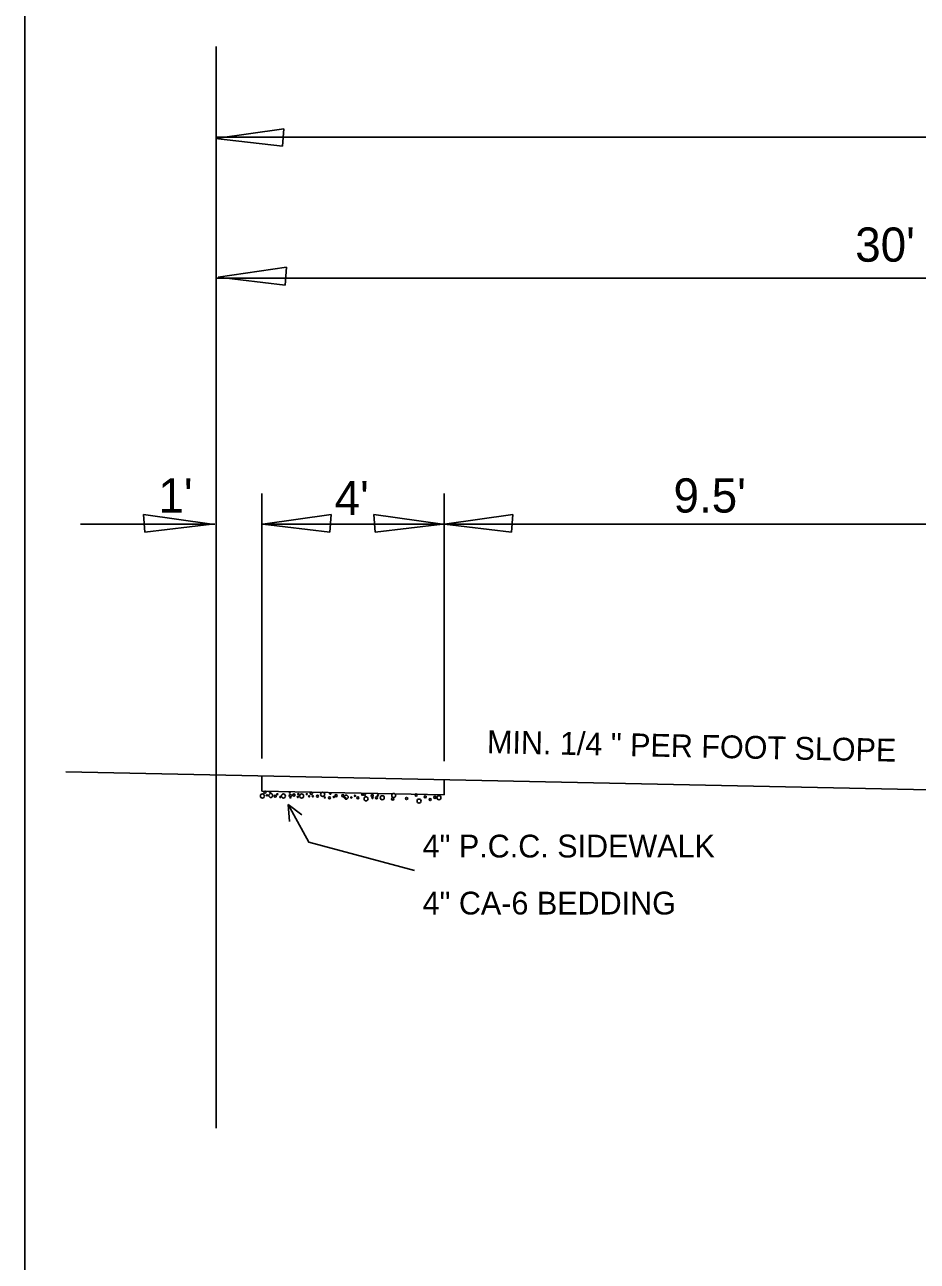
# Model space of a CAD drawing. Extents: x -204.74 to -200.32, y 189.09 to 194.82.
# Drawn here: x -204.743 to -203.566, y 191.956 to 193.587 of the extents above; entities that cross this region are included whole.
import ezdxf

# ---------------------------------------------------------------- set-up
doc = ezdxf.new("R2010")
doc.units = 0
doc.layers.add('Level 1', color=7, linetype='Continuous')
doc.layers.add('Level 2', color=7, linetype='Continuous')

msp = doc.modelspace()

# ---------------------------------------------------------------- linework, layer by layer
at = {"layer": 'Level 1'}
for q in [(-204.3942, 192.5364), (-204.3779, 192.5454)]:
    msp.add_line((-204.3958, 192.5587), q, dxfattribs=at)
msp.add_lwpolyline([(-204.7432, 189.0918), (-200.3161, 189.0918), (-200.3161, 194.821), (-204.7432, 194.821)], close=True, dxfattribs=at)
msp.add_lwpolyline([(-204.2294, 192.4718), (-204.3684, 192.5092), (-204.3958, 192.5587)], dxfattribs=at)
at = {"layer": 'Level 2'}
for p, q in [((-204.4909, 192.132), (-204.4909, 193.5588)), ((-204.4918, 193.4376), (-204.4016, 193.4503)), ((-204.4016, 193.4503), (-204.4033, 193.4271)), ((-204.4033, 193.4271), (-204.4918, 193.4376)), ((-204.4909, 193.439), (-200.5186, 193.439)), ((-204.4882, 193.2546), (-204.398, 193.2675)), ((-204.398, 193.2675), (-204.3998, 193.2441)), ((-204.4909, 193.253), (-200.5186, 193.253)), ((-204.3998, 193.2441), (-204.4882, 193.2546)), ((-204.4307, 192.6198), (-204.4307, 192.9692)), ((-204.1899, 192.6162), (-204.1899, 192.9692)), ((-204.4963, 192.9286), (-204.5866, 192.9415)), ((-204.5866, 192.9415), (-204.5848, 192.9182)), ((-204.4293, 192.9286), (-204.3389, 192.9415)), ((-204.3389, 192.9415), (-204.3407, 192.9182)), ((-204.1924, 192.9286), (-204.2827, 192.9415)), ((-204.2827, 192.9415), (-204.2809, 192.9182)), ((-204.1897, 192.9286), (-204.0994, 192.9415)), ((-204.0994, 192.9415), (-204.1012, 192.9182)), ((-204.6697, 192.9286), (-204.4927, 192.9286)), ((-204.5848, 192.9182), (-204.4963, 192.9286)), ((-204.3407, 192.9182), (-204.4293, 192.9286)), ((-203.378, 192.9286), (-204.4283, 192.9286)), ((-204.2809, 192.9182), (-204.1924, 192.9286)), ((-204.1012, 192.9182), (-204.1897, 192.9286)), ((-203.3774, 192.5746), (-204.6891, 192.6022)), ((-204.4307, 192.5766), (-204.4307, 192.5971)), ((-204.1899, 192.5716), (-204.1899, 192.5911)), ((-204.1899, 192.5716), (-204.4307, 192.5766))]:
    msp.add_line(p, q, dxfattribs=at)
for centre, radius in [((-204.4298, 192.5701), 0.00268), ((-204.4263, 192.5751), 0.0014), ((-204.4237, 192.5711), 0.000767), ((-204.4187, 192.5708), 0.00268), ((-204.4197, 192.5755), 0.000767), ((-204.4128, 192.5699), 0.0014), ((-204.4101, 192.5725), 0.000767), ((-204.4062, 192.5688), 0.000767), ((-204.402, 192.5701), 0.00268), ((-204.393, 192.5706), 0.0014), ((-204.3935, 192.5747), 0.000767), ((-204.3927, 192.5681), 0.000767), ((-204.3882, 192.5714), 0.0014), ((-204.3831, 192.5688), 0.000767), ((-204.3823, 192.5725), 0.000767), ((-204.3781, 192.5701), 0.00268), ((-204.3712, 192.5725), 0.000767), ((-204.368, 192.5696), 0.000767), ((-204.3652, 192.5736), 0.0014), ((-204.3633, 192.5696), 0.000767), ((-204.3572, 192.5699), 0.0014), ((-204.3503, 192.5723), 0.00268), ((-204.3474, 192.5681), 0.000767), ((-204.3413, 192.5677), 0.0014), ((-204.3402, 192.5733), 0.000767), ((-204.3355, 192.5688), 0.000767), ((-204.3326, 192.5706), 0.0014), ((-204.3238, 192.5706), 0.0014), ((-204.3193, 192.5686), 0.00268), ((-204.3204, 192.5674), 0.000767), ((-204.3124, 192.5681), 0.000767), ((-204.3076, 192.5703), 0.000767), ((-204.304, 192.5677), 0.0014), ((-204.2981, 192.5718), 0.000767), ((-204.2952, 192.5721), 0.0014), ((-204.2931, 192.5664), 0.00268), ((-204.2849, 192.5706), 0.0014), ((-204.2846, 192.5674), 0.000767), ((-204.2793, 192.5677), 0.0014), ((-204.2775, 192.5711), 0.000767), ((-204.2717, 192.5678), 0.00268), ((-204.2579, 192.5662), 0.0014), ((-204.2566, 192.5708), 0.00268), ((-204.2396, 192.5669), 0.0014), ((-204.2269, 192.5714), 0.0014), ((-204.2232, 192.5634), 0.00268), ((-204.215, 192.5691), 0.0014), ((-204.2086, 192.5654), 0.0014), ((-204.2023, 192.5684), 0.0014), ((-204.197, 192.5678), 0.00268)]:
    msp.add_circle(centre, radius, dxfattribs=at)

# ---------------------------------------------------------------- texts
for s, height, p in [("30'", 0.04514, (-203.648, 193.2749)), ("1'", 0.04514, (-204.5669, 192.944)), ("9.5'", 0.04514, (-203.8876, 192.944)), ("4'", 0.04514, (-204.3345, 192.9406)), ('4" P.C.C. SIDEWALK', 0.030092, (-204.2185, 192.489)), ('4" CA-6 BEDDING', 0.030092, (-204.2185, 192.4138))]:
    msp.add_text(s, height=height, dxfattribs=at).set_placement(p)
msp.add_text('MIN. 1/4 " PER FOOT SLOPE', height=0.030092, rotation=358.7984, dxfattribs=at).set_placement((-204.1338, 192.6267))

doc.saveas('drawing.dxf')
